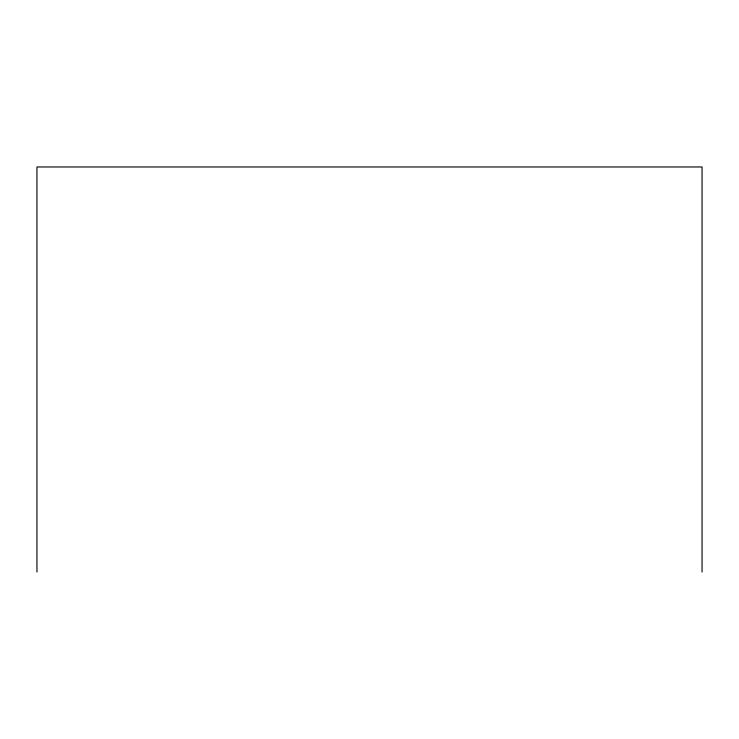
<?xml version="1.0" encoding="UTF-8"?>
<svg xmlns="http://www.w3.org/2000/svg" width="739" height="739" viewBox="0 0 739 739"><rect width="100%" height="100%" fill="white"/><g stroke="black" fill="none" stroke-linecap="round" stroke-linejoin="round"><path stroke-width="1.11" d="M702.05 572.032L702.05 166.968L36.95 166.968L36.95 572.032"/></g></svg>
